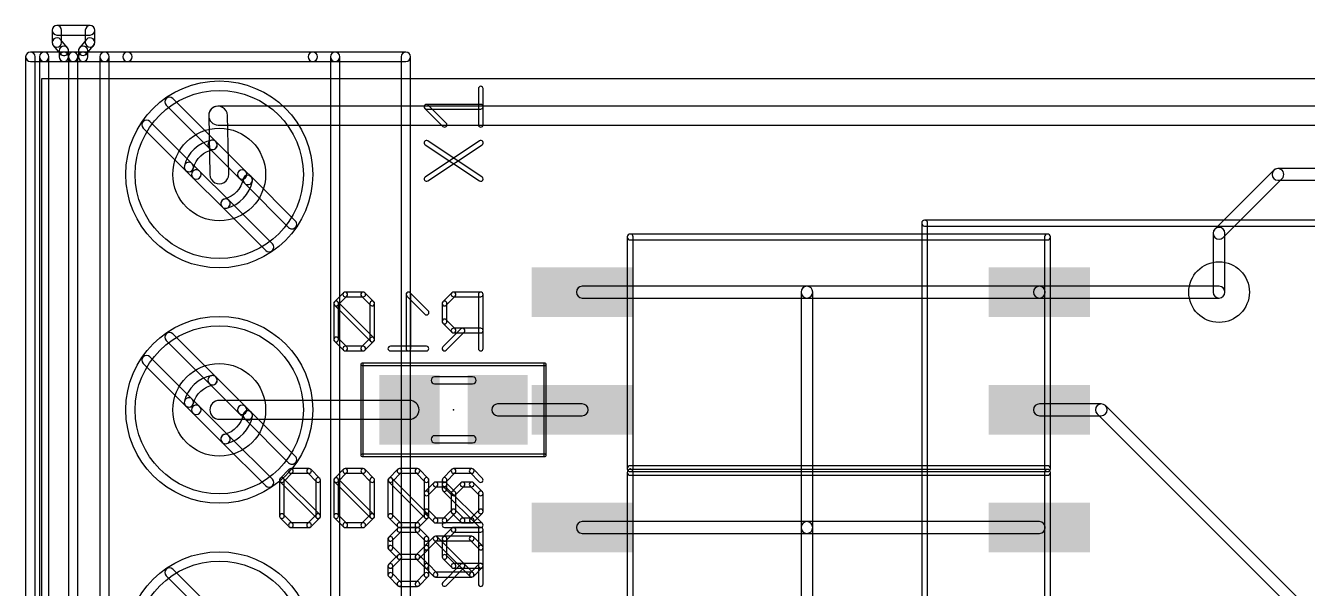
# Model space of a CAD drawing. Extents: x -0.3 to 87.4, y -0.1 to 31.2.
# Drawn here: x -0.34 to 27.3, y 19.01 to 31.15 of the extents above; entities that cross this region are included whole.
import ezdxf

# ---------------------------------------------------------------- set-up
doc = ezdxf.new("R2010")
doc.units = 0
for name, color, linetype in [('16', 175, 'CONTINUOUS'), ('17', 82, 'CONTINUOUS'), ('20', 7, 'CONTINUOUS'), ('21', 253, 'CONTINUOUS'), ('22', 253, 'CONTINUOUS'), ('24', 7, 'CONTINUOUS'), ('25', 253, 'CONTINUOUS'), ('26', 253, 'CONTINUOUS'), ('27', 253, 'CONTINUOUS'), ('28', 253, 'CONTINUOUS'), ('40', 175, 'CONTINUOUS'), ('51', 253, 'CONTINUOUS'), ('52', 253, 'CONTINUOUS')]:
    doc.layers.add(name, color=color, linetype=linetype)

# ---------------------------------------------------------------- blocks, each defined once
blk = doc.blocks.new('RECT')
blk.add_solid([(-0.5, -0.5), (0.5, -0.5), (-0.5, 0.5), (0.5, 0.5)])
blk = doc.blocks.new('ROUNDP')
blk.add_circle((0, 0), 0.5)

msp = doc.modelspace()

# ---------------------------------------------------------------- linework, layer by layer
at = {"layer": '16'}
for points in [[(63.5, 29.4132), (3.81, 29.4132, 1), (3.81, 29.0068), (63.5, 29.0068, 1)], [(3.6068, 29.206), (3.6318, 27.936, 1), (4.0382, 27.944), (4.0132, 29.214, 1)], [(26.5802, 28.0298), (25.3102, 26.7598, 1), (25.4898, 26.5802), (26.7598, 27.8502, 1)], [(34.29, 28.067), (26.67, 28.067, 1), (26.67, 27.813), (34.29, 27.813, 1)], [(25.273, 26.67), (25.273, 25.4, 1), (25.527, 25.4), (25.527, 26.67, 1)], [(11.665, 25.273), (16.51, 25.273, 1), (16.51, 25.527), (11.665, 25.527, 1)], [(16.383, 25.4), (16.383, 20.32, 1), (16.637, 20.32), (16.637, 25.4, 1)], [(16.51, 25.273), (21.525, 25.273, 1), (21.525, 25.527), (16.51, 25.527, 1)], [(25.4, 25.527), (21.525, 25.527, 1), (21.525, 25.273), (25.4, 25.273, 1)], [(3.835, 22.6568), (7.94, 22.6568, 1), (7.94, 23.0632), (3.835, 23.0632, 1)], [(9.84, 22.733), (11.665, 22.733, 1), (11.665, 22.987), (9.84, 22.987, 1)], [(21.525, 22.733), (22.86, 22.733, 1), (22.86, 22.987), (21.525, 22.987, 1)], [(22.7702, 22.7702), (31.6602, 13.8802, 1), (31.8398, 14.0598), (22.9498, 22.9498, 1)], [(11.665, 20.193), (21.525, 20.193, 1), (21.525, 20.447), (11.665, 20.447, 1)], [(11.665, 20.193), (16.51, 20.193, 1), (16.51, 20.447), (11.665, 20.447, 1)], [(16.383, 20.32), (16.383, 15.24, 1), (16.637, 15.24), (16.637, 20.32, 1)]]:
    msp.add_lwpolyline(points, format="xyb", close=True, dxfattribs=at)
at = {"layer": '20'}
for p, q in [((85, 30), (0, 30)), ((0, 30), (0, 0))]:
    msp.add_line(p, q, dxfattribs=at)
at = {"layer": '21'}
for points in [[(0.2314, 31.05), (0.2314, 30.787, 1), (0.4346, 30.787), (0.4346, 31.05, 1)], [(1.047, 31.1516), (0.333, 31.1516, 1), (0.333, 30.9484), (1.047, 30.9484, 1)], [(0.9454, 31.05), (0.9454, 30.787, 1), (1.1486, 30.787), (1.1486, 31.05, 1)], [(0.5607, 30.6741), (0.4107, 30.8524, 1), (0.2553, 30.7216), (0.4053, 30.5433, 1)], [(0.5846, 30.48), (0.5846, 30.6087, 1), (0.3814, 30.6087), (0.3814, 30.48, 1)], [(0.9693, 30.8524), (0.8193, 30.6741, 1), (0.9747, 30.5433), (1.1247, 30.7216, 1)], [(0.7954, 30.6087), (0.7954, 30.48, 1), (0.9986, 30.48), (0.9986, 30.6087, 1)], [(-0.3416, 30.48), (-0.3416, 0, 1), (-0.1384, 0), (-0.1384, 30.48, 1)], [(0.06, 30.5816), (-0.24, 30.5816, 1), (-0.24, 30.3784), (0.06, 30.3784, 1)], [(0.06, 30.3784), (0.483, 30.3784, 1), (0.483, 30.5816), (0.06, 30.5816, 1)], [(0.1616, 0), (0.1616, 30.48, 1), (-0.0416, 30.48), (-0.0416, 0, 1)], [(0.483, 30.3784), (0.6821, 30.3784, 1), (0.6821, 30.5816), (0.483, 30.5816, 1)], [(0.6821, 30.3784), (0.897, 30.3784, 1), (0.897, 30.5816), (0.6821, 30.5816, 1)], [(0.5805, 30.48), (0.5805, 0, 1), (0.7837, 0), (0.7837, 30.48, 1)], [(0.897, 30.3784), (1.3621, 30.3784, 1), (1.3621, 30.5816), (0.897, 30.5816, 1)], [(1.8545, 30.5816), (1.3621, 30.5816, 1), (1.3621, 30.3784), (1.8545, 30.3784, 1)], [(1.4637, 0), (1.4637, 30.48, 1), (1.2605, 30.48), (1.2605, 0, 1)], [(1.8545, 30.3784), (5.8513, 30.3784, 1), (5.8513, 30.5816), (1.8545, 30.5816, 1)], [(6.3343, 30.5816), (5.8513, 30.5816, 1), (5.8513, 30.3784), (6.3343, 30.3784, 1)], [(6.2327, 30.48), (6.2327, 0, 1), (6.4359, 0), (6.4359, 30.48, 1)], [(6.3343, 30.3784), (7.86, 30.3784, 1), (7.86, 30.5816), (6.3343, 30.5816, 1)], [(7.7584, 30.48), (7.7584, 0, 1), (7.9616, 0), (7.9616, 30.48, 1)], [(19.1135, 8.89), (19.1135, 26.89, 1), (18.9865, 26.89), (18.9865, 8.89, 1)], [(19.05, 26.8265), (52.05, 26.8265, 1), (52.05, 26.9535), (19.05, 26.9535, 1)]]:
    msp.add_lwpolyline(points, format="xyb", close=True, dxfattribs=at)
for centre, radius in [((3.835, 27.94), 2.0166), ((3.835, 27.94), 1.8134), ((3.835, 22.86), 2.0166), ((3.835, 22.86), 1.8134), ((3.835, 17.78), 2.0166), ((3.835, 17.78), 1.8134)]:
    msp.add_circle(centre, radius, dxfattribs=at)
at = {"layer": '22'}
for points in [[(12.7635, 21.59), (12.7635, 26.59, 1), (12.6365, 26.59), (12.6365, 21.59, 1)], [(12.7, 26.5265), (21.7, 26.5265, 1), (21.7, 26.6535), (12.7, 26.6535, 1)], [(21.7635, 21.59), (21.7635, 26.59, 1), (21.6365, 26.59), (21.6365, 21.59, 1)], [(12.7, 21.5265), (21.7, 21.5265, 1), (21.7, 21.6535), (12.7, 21.6535, 1)], [(12.7635, 16.51), (12.7635, 21.51, 1), (12.6365, 21.51), (12.6365, 16.51, 1)], [(12.7, 21.4465), (21.7, 21.4465, 1), (21.7, 21.5735), (12.7, 21.5735, 1)], [(21.7635, 16.51), (21.7635, 21.51, 1), (21.6365, 21.51), (21.6365, 16.51, 1)]]:
    msp.add_lwpolyline(points, format="xyb", close=True, dxfattribs=at)
at = {"layer": '24'}
for p in [(8.89, 22.86), (12.7, 21.59)]:
    msp.add_point(p, dxfattribs=at)
at = {"layer": '25'}
for points in [[(9.525, 29.0114), (9.525, 29.791, 1), (9.4234, 29.791), (9.4234, 29.0114, 1)], [(8.7305, 29.0473), (8.3407, 29.4371, 1), (8.2689, 29.3653), (8.6587, 28.9755, 1)], [(8.3048, 29.3504), (9.4742, 29.3504, 1), (9.4742, 29.452), (8.3048, 29.452, 1)], [(8.333, 27.7997), (9.5024, 28.5793, 1), (9.446, 28.6639), (8.2766, 27.8843, 1)], [(8.2766, 28.5793), (9.446, 27.7997, 1), (9.5024, 27.8843), (8.333, 28.6639, 1)]]:
    msp.add_lwpolyline(points, format="xyb", close=True, dxfattribs=at)
at = {"layer": '26'}
for points in [[(6.5148, 25.3861), (6.3199, 25.1912, 1), (6.3917, 25.1194), (6.5866, 25.3143, 1)], [(6.305, 25.1553), (6.305, 24.3757, 1), (6.4066, 24.3757), (6.4066, 25.1553, 1)], [(7.1713, 24.4116), (6.3917, 25.1912, 1), (6.3199, 25.1194), (7.0995, 24.3398, 1)], [(6.9405, 25.401), (6.5507, 25.401, 1), (6.5507, 25.2994), (6.9405, 25.2994, 1)], [(7.1713, 25.1912), (6.9764, 25.3861, 1), (6.9046, 25.3143), (7.0995, 25.1194, 1)], [(7.1862, 24.3757), (7.1862, 25.1553, 1), (7.0846, 25.1553), (7.0846, 24.3757, 1)], [(8.3407, 24.9963), (7.9509, 25.3861, 1), (7.8791, 25.3143), (8.2689, 24.9245, 1)], [(7.8642, 25.3502), (7.8642, 24.1808, 1), (7.9658, 24.1808), (7.9658, 25.3502, 1)], [(8.8536, 25.3861), (8.6587, 25.1912, 1), (8.7305, 25.1194), (8.9254, 25.3143, 1)], [(8.6438, 25.1553), (8.6438, 24.7655, 1), (8.7454, 24.7655), (8.7454, 25.1553, 1)], [(9.4742, 25.401), (8.8895, 25.401, 1), (8.8895, 25.2994), (9.4742, 25.2994, 1)], [(9.525, 24.1808), (9.525, 25.3502, 1), (9.4234, 25.3502), (9.4234, 24.1808, 1)], [(8.6587, 24.7296), (8.8536, 24.5347, 1), (8.9254, 24.6065), (8.7305, 24.8014, 1)], [(9.0485, 24.6065), (8.6587, 24.2167, 1), (8.7305, 24.1449), (9.1203, 24.5347, 1)], [(8.8895, 24.5198), (9.4742, 24.5198, 1), (9.4742, 24.6214), (8.8895, 24.6214, 1)], [(6.3199, 24.3398), (6.5148, 24.1449, 1), (6.5866, 24.2167), (6.3917, 24.4116, 1)], [(6.9764, 24.1449), (7.1713, 24.3398, 1), (7.0995, 24.4116), (6.9046, 24.2167, 1)], [(6.5507, 24.13), (6.9405, 24.13, 1), (6.9405, 24.2316), (6.5507, 24.2316, 1)], [(8.3048, 24.2316), (7.5252, 24.2316, 1), (7.5252, 24.13), (8.3048, 24.13, 1)], [(7.6842, 20.3061), (7.4893, 20.1112, 1), (7.5611, 20.0394), (7.756, 20.2343, 1)], [(8.1099, 20.321), (7.7201, 20.321, 1), (7.7201, 20.2194), (8.1099, 20.2194, 1)], [(8.3407, 20.1112), (8.1458, 20.3061, 1), (8.074, 20.2343), (8.2689, 20.0394, 1)], [(8.8536, 20.3061), (8.6587, 20.1112, 1), (8.7305, 20.0394), (8.9254, 20.2343, 1)], [(9.4742, 20.321), (8.8895, 20.321, 1), (8.8895, 20.2194), (9.4742, 20.2194, 1)], [(9.525, 19.1008), (9.525, 20.2702, 1), (9.4234, 20.2702), (9.4234, 19.1008, 1)], [(7.4744, 20.0753), (7.4744, 19.8804, 1), (7.576, 19.8804), (7.576, 20.0753, 1)], [(7.4893, 19.8445), (7.6842, 19.6496, 1), (7.756, 19.7214), (7.5611, 19.9163, 1)], [(8.1458, 19.6496), (8.3407, 19.8445, 1), (8.2689, 19.9163), (8.074, 19.7214, 1)], [(8.3556, 19.8804), (8.3556, 20.0753, 1), (8.254, 20.0753), (8.254, 19.8804, 1)], [(8.6438, 20.0753), (8.6438, 19.6855, 1), (8.7454, 19.6855), (8.7454, 20.0753, 1)], [(7.6842, 19.7214), (7.4893, 19.5265, 1), (7.5611, 19.4547), (7.756, 19.6496, 1)], [(8.1099, 19.7363), (7.7201, 19.7363, 1), (7.7201, 19.6347), (8.1099, 19.6347, 1)], [(8.3407, 19.5265), (8.1458, 19.7214, 1), (8.074, 19.6496), (8.2689, 19.4547, 1)], [(8.6587, 19.6496), (8.8536, 19.4547, 1), (8.9254, 19.5265), (8.7305, 19.7214, 1)], [(7.4744, 19.4906), (7.4744, 19.2957, 1), (7.576, 19.2957), (7.576, 19.4906, 1)], [(8.3556, 19.2957), (8.3556, 19.4906, 1), (8.254, 19.4906), (8.254, 19.2957, 1)], [(9.0485, 19.5265), (8.6587, 19.1367, 1), (8.7305, 19.0649), (9.1203, 19.4547, 1)], [(8.8895, 19.4398), (9.4742, 19.4398, 1), (9.4742, 19.5414), (8.8895, 19.5414, 1)], [(7.4893, 19.2598), (7.6842, 19.0649, 1), (7.756, 19.1367), (7.5611, 19.3316, 1)], [(7.7201, 19.05), (8.1099, 19.05, 1), (8.1099, 19.1516), (7.7201, 19.1516, 1)], [(8.1458, 19.0649), (8.3407, 19.2598, 1), (8.2689, 19.3316), (8.074, 19.1367, 1)]]:
    msp.add_lwpolyline(points, format="xyb", close=True, dxfattribs=at)
at = {"layer": '27'}
for points in [[(8.3407, 21.0201), (8.5356, 21.215, 1), (8.4638, 21.2869), (8.2689, 21.092, 1)], [(8.4997, 21.2002), (8.6946, 21.2002, 1), (8.6946, 21.3018), (8.4997, 21.3018, 1)], [(8.6587, 21.215), (8.8536, 21.0201, 1), (8.9254, 21.092), (8.7305, 21.2869, 1)], [(8.9254, 21.0201), (9.1203, 21.215, 1), (9.0485, 21.2869), (8.8536, 21.092, 1)], [(9.0844, 21.2002), (9.2793, 21.2002, 1), (9.2793, 21.3018), (9.0844, 21.3018, 1)], [(9.2434, 21.215), (9.4383, 21.0201, 1), (9.5101, 21.092), (9.3152, 21.2869, 1)], [(8.3556, 20.6663), (8.3556, 21.0561, 1), (8.254, 21.0561), (8.254, 20.6663, 1)], [(8.9403, 20.6663), (8.9403, 21.0561, 1), (8.8387, 21.0561), (8.8387, 20.6663, 1)], [(9.4234, 21.0561), (9.4234, 20.6663, 1), (9.525, 20.6663), (9.525, 21.0561, 1)], [(8.5356, 20.5073), (8.3407, 20.7022, 1), (8.2689, 20.6303), (8.4638, 20.4354, 1)], [(8.6946, 20.5222), (8.4997, 20.5222, 1), (8.4997, 20.4206), (8.6946, 20.4206, 1)], [(8.8536, 20.7022), (8.6587, 20.5073, 1), (8.7305, 20.4354), (8.9254, 20.6303, 1)], [(9.1203, 20.5073), (8.9254, 20.7022, 1), (8.8536, 20.6303), (9.0485, 20.4354, 1)], [(9.2793, 20.5222), (9.0844, 20.5222, 1), (9.0844, 20.4206), (9.2793, 20.4206, 1)], [(9.4383, 20.7022), (9.2434, 20.5073, 1), (9.3152, 20.4354), (9.5101, 20.6303, 1)], [(8.3407, 19.8507), (8.5356, 20.0456, 1), (8.4638, 20.1175), (8.2689, 19.9226, 1)], [(8.3556, 19.4969), (8.3556, 19.8867, 1), (8.254, 19.8867), (8.254, 19.4969, 1)], [(8.4997, 20.0308), (9.2793, 20.0308, 1), (9.2793, 20.1324), (8.4997, 20.1324, 1)], [(9.3152, 19.3379), (8.5356, 20.1175, 1), (8.4638, 20.0456), (9.2434, 19.266, 1)], [(9.2434, 20.0456), (9.4383, 19.8507, 1), (9.5101, 19.9226), (9.3152, 20.1175, 1)], [(9.4234, 19.8867), (9.4234, 19.4969, 1), (9.525, 19.4969), (9.525, 19.8867, 1)], [(8.5356, 19.3379), (8.3407, 19.5328, 1), (8.2689, 19.4609), (8.4638, 19.266, 1)], [(9.2793, 19.3528), (8.4997, 19.3528, 1), (8.4997, 19.2512), (9.2793, 19.2512, 1)], [(9.4383, 19.5328), (9.2434, 19.3379, 1), (9.3152, 19.266), (9.5101, 19.4609, 1)]]:
    msp.add_lwpolyline(points, format="xyb", close=True, dxfattribs=at)
at = {"layer": '28'}
for points in [[(5.3454, 21.5761), (5.1505, 21.3812, 1), (5.2223, 21.3094), (5.4172, 21.5043, 1)], [(5.7711, 21.591), (5.3813, 21.591, 1), (5.3813, 21.4894), (5.7711, 21.4894, 1)], [(6.0019, 21.3812), (5.807, 21.5761, 1), (5.7352, 21.5043), (5.9301, 21.3094, 1)], [(6.5148, 21.5761), (6.3199, 21.3812, 1), (6.3917, 21.3094), (6.5866, 21.5043, 1)], [(6.9405, 21.591), (6.5507, 21.591, 1), (6.5507, 21.4894), (6.9405, 21.4894, 1)], [(7.1713, 21.3812), (6.9764, 21.5761, 1), (6.9046, 21.5043), (7.0995, 21.3094, 1)], [(7.6842, 21.5761), (7.4893, 21.3812, 1), (7.5611, 21.3094), (7.756, 21.5043, 1)], [(8.1099, 21.591), (7.7201, 21.591, 1), (7.7201, 21.4894), (8.1099, 21.4894, 1)], [(8.3407, 21.3812), (8.1458, 21.5761, 1), (8.074, 21.5043), (8.2689, 21.3094, 1)], [(8.7305, 21.3094), (8.9254, 21.5043, 1), (8.8536, 21.5761), (8.6587, 21.3812, 1)], [(8.8895, 21.4894), (9.2793, 21.4894, 1), (9.2793, 21.591), (8.8895, 21.591, 1)], [(9.2434, 21.5043), (9.4383, 21.3094, 1), (9.5101, 21.3812), (9.3152, 21.5761, 1)], [(5.1356, 21.3453), (5.1356, 20.5657, 1), (5.2372, 20.5657), (5.2372, 21.3453, 1)], [(6.0019, 20.6016), (5.2223, 21.3812, 1), (5.1505, 21.3094), (5.9301, 20.5298, 1)], [(6.0168, 20.5657), (6.0168, 21.3453, 1), (5.9152, 21.3453), (5.9152, 20.5657, 1)], [(6.305, 21.3453), (6.305, 20.5657, 1), (6.4066, 20.5657), (6.4066, 21.3453, 1)], [(7.1713, 20.6016), (6.3917, 21.3812, 1), (6.3199, 21.3094), (7.0995, 20.5298, 1)], [(7.1862, 20.5657), (7.1862, 21.3453, 1), (7.0846, 21.3453), (7.0846, 20.5657, 1)], [(7.4744, 21.3453), (7.4744, 20.5657, 1), (7.576, 20.5657), (7.576, 21.3453, 1)], [(8.3407, 20.6016), (7.5611, 21.3812, 1), (7.4893, 21.3094), (8.2689, 20.5298, 1)], [(8.3556, 20.5657), (8.3556, 21.3453, 1), (8.254, 21.3453), (8.254, 20.5657, 1)], [(8.7454, 21.1504), (8.7454, 21.3453, 1), (8.6438, 21.3453), (8.6438, 21.1504, 1)], [(9.5101, 20.4067), (8.7305, 21.1863, 1), (8.6587, 21.1145), (9.4383, 20.3349, 1)], [(5.1505, 20.5298), (5.3454, 20.3349, 1), (5.4172, 20.4067), (5.2223, 20.6016, 1)], [(5.807, 20.3349), (6.0019, 20.5298, 1), (5.9301, 20.6016), (5.7352, 20.4067, 1)], [(6.3199, 20.5298), (6.5148, 20.3349, 1), (6.5866, 20.4067), (6.3917, 20.6016, 1)], [(6.9764, 20.3349), (7.1713, 20.5298, 1), (7.0995, 20.6016), (6.9046, 20.4067, 1)], [(7.4893, 20.5298), (7.6842, 20.3349, 1), (7.756, 20.4067), (7.5611, 20.6016, 1)], [(8.1458, 20.3349), (8.3407, 20.5298, 1), (8.2689, 20.6016), (8.074, 20.4067, 1)], [(5.3813, 20.32), (5.7711, 20.32, 1), (5.7711, 20.4216), (5.3813, 20.4216, 1)], [(6.5507, 20.32), (6.9405, 20.32, 1), (6.9405, 20.4216), (6.5507, 20.4216, 1)], [(7.7201, 20.32), (8.1099, 20.32, 1), (8.1099, 20.4216), (7.7201, 20.4216, 1)], [(8.6946, 20.32), (9.4742, 20.32, 1), (9.4742, 20.4216), (8.6946, 20.4216, 1)]]:
    msp.add_lwpolyline(points, format="xyb", close=True, dxfattribs=at)
at = {"layer": '40'}
for points in [[(10.863, 23.8684), (6.917, 23.8684, 1), (6.917, 23.8176), (10.863, 23.8176, 1)], [(6.8916, 23.843), (6.8916, 21.877, 1), (6.9424, 21.877), (6.9424, 23.843, 1)], [(10.8884, 21.877), (10.8884, 23.843, 1), (10.8376, 23.843), (10.8376, 21.877, 1)], [(6.917, 21.8516), (10.863, 21.8516, 1), (10.863, 21.9024), (6.917, 21.9024, 1)]]:
    msp.add_lwpolyline(points, format="xyb", close=True, dxfattribs=at)
at = {"layer": '51'}
for points in [[(2.6902, 29.4362), (3.6192, 28.5072, 1), (3.7628, 28.6508), (2.8338, 29.5798, 1)], [(3.2518, 28.1718), (2.3388, 29.0848, 1), (2.1952, 28.9412), (3.1082, 28.0282, 1)], [(3.7096, 28.4791, 1), (3.6724, 28.6789, 0.2924), (3.0815, 28.125, 1), (3.2785, 28.075, -0.2924)], [(3.6192, 28.5072), (4.2582, 27.8682, 1), (4.4018, 28.0118), (3.7628, 28.6508, 1)], [(3.4118, 28.0118), (3.2518, 28.1718, 1), (3.1082, 28.0282), (3.2682, 27.8682, 1)], [(4.0418, 27.3818), (3.4118, 28.0118, 1), (3.2682, 27.8682), (3.8982, 27.2382, 1)], [(4.2582, 27.8682), (4.3772, 27.7492, 1), (4.5208, 27.8928), (4.4018, 28.0118, 1)], [(3.945, 27.4085, 1), (3.995, 27.2115, 0.2924), (4.5489, 27.8024, 1), (4.3491, 27.8396, -0.2924)], [(4.3772, 27.7492), (5.3312, 26.7952, 1), (5.4748, 26.9388), (4.5208, 27.8928, 1)], [(4.9798, 26.4438), (4.0418, 27.3818, 1), (3.8982, 27.2382), (4.8362, 26.3002, 1)], [(2.6902, 24.3562), (3.6192, 23.4272, 1), (3.7628, 23.5708), (2.8338, 24.4998, 1)], [(3.2518, 23.0918), (2.3388, 24.0048, 1), (2.1952, 23.8612), (3.1082, 22.9482, 1)], [(3.7096, 23.3991, 1), (3.6724, 23.5989, 0.2924), (3.0815, 23.045, 1), (3.2785, 22.995, -0.2924)], [(3.6192, 23.4272), (4.2582, 22.7882, 1), (4.4018, 22.9318), (3.7628, 23.5708, 1)], [(3.4118, 22.9318), (3.2518, 23.0918, 1), (3.1082, 22.9482), (3.2682, 22.7882, 1)], [(4.0418, 22.3018), (3.4118, 22.9318, 1), (3.2682, 22.7882), (3.8982, 22.1582, 1)], [(4.2582, 22.7882), (4.3772, 22.6692, 1), (4.5208, 22.8128), (4.4018, 22.9318, 1)], [(3.945, 22.3285, 1), (3.995, 22.1315, 0.2924), (4.5489, 22.7224, 1), (4.3491, 22.7596, -0.2924)], [(4.3772, 22.6692), (5.3312, 21.7152, 1), (5.4748, 21.8588), (4.5208, 22.8128, 1)], [(4.9798, 21.3638), (4.0418, 22.3018, 1), (3.8982, 22.1582), (4.8362, 21.2202, 1)], [(2.6902, 19.2762), (3.6192, 18.3472, 1), (3.7628, 18.4908), (2.8338, 19.4198, 1)]]:
    msp.add_lwpolyline(points, format="xyb", close=True, dxfattribs=at)
at = {"layer": '52'}
for points in [[(9.3, 23.5712), (8.48, 23.5712, 1), (8.48, 23.4188), (9.3, 23.4188, 1)], [(9.3, 22.3012), (8.48, 22.3012, 1), (8.48, 22.1488), (9.3, 22.1488, 1)]]:
    msp.add_lwpolyline(points, format="xyb", close=True, dxfattribs=at)

# ---------------------------------------------------------------- block references
at = {"layer": '16', "xscale": 2.1844, "yscale": 1.0668}
for p in [(11.665, 25.4), (21.525, 25.4), (11.665, 22.86), (21.525, 22.86), (11.665, 20.32), (21.525, 20.32)]:
    msp.add_blockref('RECT', p, dxfattribs=at)
at = {"layer": '16', "xscale": 1.3, "yscale": 1.5, "rotation": 180}
for p in [(7.94, 22.86), (9.84, 22.86)]:
    msp.add_blockref('RECT', p, dxfattribs=at)
at = {"layer": '17'}
for p, xscale, yscale, rotation in [((3.835, 27.94), 2, 2, 270), ((25.4, 25.4), 1.308, 1.308, 90), ((3.835, 22.86), 2, 2, 270)]:
    msp.add_blockref('ROUNDP', p, dxfattribs=dict(at, xscale=xscale, yscale=yscale, rotation=rotation))
at = {"layer": '52', "xscale": 0.65, "yscale": 1.4, "rotation": 180}
for p in [(8.1586, 22.8615), (9.6318, 22.8615)]:
    msp.add_blockref('RECT', p, dxfattribs=at)

doc.saveas('drawing.dxf')
